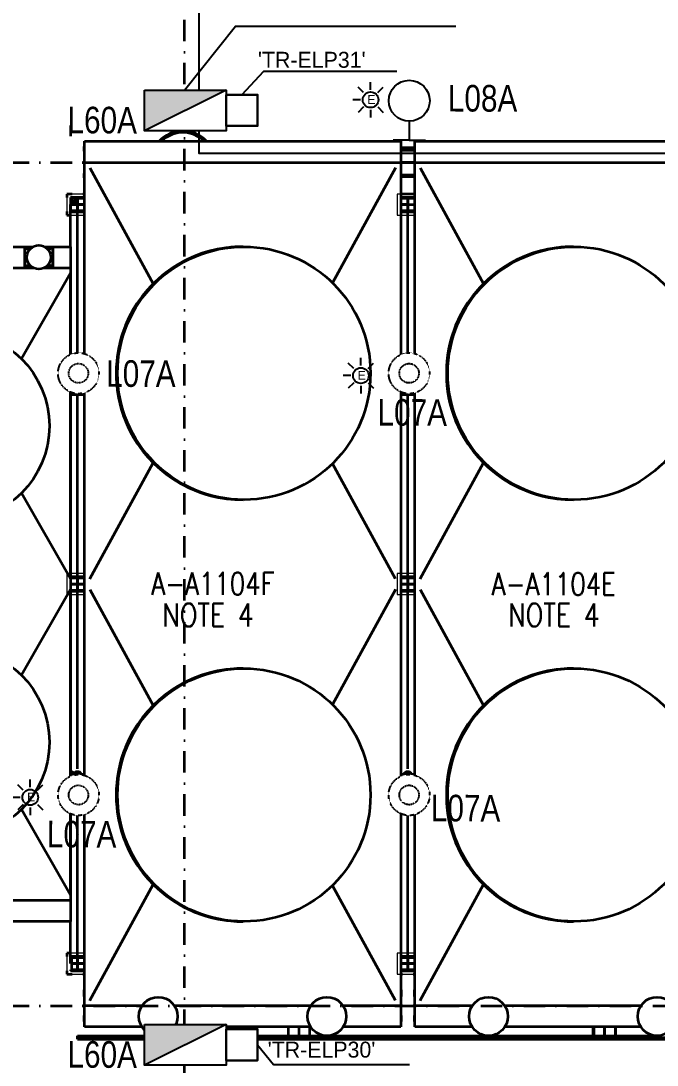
# Model space of a CAD drawing. Header units: inches. Extents: x 3135 to 9031, y -914 to 4011.
# Drawn here: x 4571 to 4934, y 2868 to 3462 of the extents above; entities that cross this region are included whole.
import ezdxf
from ezdxf.enums import TextEntityAlignment as Align

# ---------------------------------------------------------------- set-up
doc = ezdxf.new("R2010")
doc.units = ezdxf.units.IN
doc.header["$MEASUREMENT"] = 0
for name, pattern in [('BORDER2', [22.225044, 6.350013, -3.175006, 6.350013, -3.175006, 0, -3.175006]), ('DASHDOT2', [12.700025, 6.350013, -3.175006, 0, -3.175006]), ('DGN Style 2', [25.56082, 15.336492, -10.224328]), ('HIDDEN2', [0.1875, 0.125, -0.0625])]:
    doc.linetypes.add(name, pattern=pattern)
for name, color, linetype in [('Default', 7, 'Continuous'), ('E-LIGHTING', 41, 'Continuous'), ('POWER', 7, 'Continuous'), ('TF_P_CENTER', 7, 'Continuous'), ('TF_P_Equipment', 7, 'Continuous'), ('TF_P_Steel', 7, 'Continuous'), ('TRAFO', 7, 'Continuous')]:
    doc.layers.add(name, color=color, linetype=linetype)
doc.layers.add('Level 2', color=7, linetype='Continuous', lineweight=0)
doc.styles.add('Arial', font='arial.ttf')
doc.styles.add('ROMANS', font='romans.shx')
doc.styles.add('Style-WORKING', font='WORKING.shx')

# ---------------------------------------------------------------- blocks, each defined once
blk = doc.blocks.new('A$Cdd380a1b')
at = {"layer": 'TF_P_CENTER', "color": 8, "linetype": 'DASHDOT2', "lineweight": 35}
for p, q in [((-66.4317, -9.8224), (-66.4253, -9.8224)), ((-66.4317, -11.6974), (-66.4253, -11.6974))]:
    blk.add_line(p, q, dxfattribs=at)
at = {"layer": 'TF_P_Equipment', "color": 8, "linetype": 'Continuous', "lineweight": 35}
for p, q in [((-66.3361, -8.8849), (-66.3361, -8.7912)), ((-66.3361, -8.7912), (-64.9298, -8.7912)), ((-64.9298, -8.7912), (-64.9298, -8.8849)), ((-64.8673, -8.8849), (-64.8673, -8.7912)), ((-64.8673, -8.7912), (-63.4611, -8.7912)), ((-66.3361, -8.8849), (-64.9298, -8.8849)), ((-66.3361, -12.6349), (-66.3361, -8.8849)), ((-66.3125, -8.9086), (-66.0307, -9.4247)), ((-64.9533, -8.9086), (-65.233, -9.4206)), ((-64.9298, -8.8849), (-64.9298, -12.6349)), ((-64.8673, -12.6349), (-64.8673, -8.8849)), ((-64.8673, -8.8849), (-63.4611, -8.8849)), ((-64.8438, -8.9086), (-64.5619, -9.4247)), ((-66.3911, -9.0256), (-66.4142, -9.0256)), ((-66.3911, -9.0256), (-66.4142, -9.0256)), ((-66.4142, -9.0256), (-66.4142, -9.0411)), ((-66.4142, -9.0256), (-66.4142, -9.0411)), ((-66.3361, -9.0256), (-66.3436, -9.0256)), ((-66.3361, -9.0256), (-66.3436, -9.0256)), ((-64.8673, -9.0256), (-64.9298, -9.0256)), ((-64.8673, -9.0256), (-64.9298, -9.0256)), ((-66.4142, -9.1038), (-66.4142, -9.1193)), ((-66.4142, -9.1038), (-66.4142, -9.1193)), ((-66.4142, -9.1193), (-66.3987, -9.1193)), ((-66.4142, -9.1193), (-66.3987, -9.1193)), ((-67.2643, -9.2599), (-66.5641, -9.2599)), ((-66.6017, -9.2639), (-66.581, -9.2741)), ((-66.6017, -9.2639), (-66.6017, -9.3498)), ((-66.6017, -9.3498), (-66.6017, -9.2639)), ((-66.5703, -9.2639), (-66.6017, -9.2639)), ((-66.6017, -9.2639), (-66.5703, -9.2639)), ((-66.5143, -9.2599), (-66.3986, -9.2599)), ((-66.4767, -9.2639), (-66.5081, -9.2639)), ((-66.5081, -9.2639), (-66.4767, -9.2639)), ((-66.4767, -9.2639), (-66.4974, -9.2741)), ((-66.4767, -9.3498), (-66.4767, -9.2639)), ((-66.4767, -9.2639), (-66.4767, -9.3498)), ((-66.3986, -9.2599), (-66.3986, -9.3537)), ((-67.2644, -9.3537), (-66.5641, -9.3537)), ((-66.3986, -9.3773), (-66.6159, -9.7585)), ((-66.6017, -9.3498), (-66.581, -9.3395)), ((-66.6017, -9.3498), (-66.5703, -9.3498)), ((-66.5703, -9.3498), (-66.6017, -9.3498)), ((-66.5144, -9.3537), (-66.3986, -9.3537)), ((-66.5081, -9.3498), (-66.4767, -9.3498)), ((-66.4767, -9.3498), (-66.5081, -9.3498)), ((-66.4767, -9.3498), (-66.4974, -9.3395)), ((-66.3986, -9.3537), (-66.3986, -12.1662)), ((-66.3986, -9.3771), (-66.3986, -9.3772)), ((-66.3986, -9.3771), (-66.3986, -9.3771)), ((-66.3986, -9.3771), (-66.3986, -9.3771)), ((-66.3986, -10.7365), (-66.3986, -9.3771)), ((-66.3986, -9.3771), (-66.3986, -10.7365)), ((-66.3125, -10.7363), (-66.0307, -10.2202)), ((-64.9533, -10.7363), (-65.233, -10.2243)), ((-64.8438, -10.7363), (-64.5619, -10.2202)), ((-66.3986, -10.7364), (-66.6159, -10.3551)), ((-66.3986, -10.7365), (-66.3986, -10.7365)), ((-66.3986, -10.7365), (-66.3986, -10.7365)), ((-66.3986, -10.7365), (-66.3986, -10.7365)), ((-66.3986, -10.7835), (-66.6159, -11.1648)), ((-66.3986, -12.1428), (-66.3986, -10.7834)), ((-66.3986, -10.7834), (-66.3986, -12.1428)), ((-66.3986, -10.7834), (-66.3986, -10.7834)), ((-66.3986, -10.7834), (-66.3986, -10.7834)), ((-66.3986, -10.7834), (-66.3986, -10.7834)), ((-66.3125, -10.7836), (-66.0307, -11.2997)), ((-64.9533, -10.7836), (-65.233, -11.2956)), ((-64.8438, -10.7836), (-64.5619, -11.2997)), ((-66.3986, -12.1426), (-66.6159, -11.7614)), ((-66.3125, -12.6113), (-66.0307, -12.0952)), ((-64.9533, -12.6113), (-65.233, -12.0993)), ((-64.8438, -12.6113), (-64.5619, -12.0952)), ((-66.3986, -12.1428), (-66.3986, -12.1427)), ((-66.3986, -12.1428), (-66.3986, -12.1428)), ((-66.3986, -12.1428), (-66.3986, -12.1428)), ((-66.3986, -12.1662), (-67.4298, -12.1662)), ((-66.3986, -12.1662), (-66.3986, -12.2599)), ((-66.3986, -12.2599), (-67.4298, -12.2599)), ((-66.3987, -12.4006), (-66.4142, -12.4006)), ((-66.3987, -12.4006), (-66.4142, -12.4006)), ((-66.4142, -12.4006), (-66.4142, -12.4161)), ((-66.4142, -12.4006), (-66.4142, -12.4161)), ((-66.4142, -12.4788), (-66.4142, -12.4943)), ((-66.4142, -12.4788), (-66.4142, -12.4943)), ((-66.4142, -12.4943), (-66.3911, -12.4943)), ((-66.4142, -12.4943), (-66.3911, -12.4943)), ((-66.3436, -12.4943), (-66.3361, -12.4943)), ((-66.3436, -12.4943), (-66.3361, -12.4943)), ((-64.9298, -12.4943), (-64.9223, -12.4943)), ((-64.9298, -12.4943), (-64.9223, -12.4943)), ((-64.8748, -12.4943), (-64.8673, -12.4943)), ((-64.8748, -12.4943), (-64.8673, -12.4943)), ((-66.0802, -12.6349), (-66.3361, -12.6349)), ((-66.3361, -12.7287), (-66.3361, -12.6349)), ((-65.3302, -12.6349), (-65.9357, -12.6349)), ((-64.9298, -12.6349), (-65.1857, -12.6349)), ((-64.9298, -12.6349), (-64.9298, -12.7287)), ((-64.6115, -12.6349), (-64.8673, -12.6349)), ((-64.8673, -12.7287), (-64.8673, -12.6349)), ((-63.8615, -12.6349), (-64.467, -12.6349)), ((-66.0802, -12.7287), (-66.3361, -12.7287)), ((-65.3302, -12.7287), (-65.9357, -12.7287)), ((-64.9298, -12.7287), (-65.1857, -12.7287)), ((-64.6115, -12.7287), (-64.8673, -12.7287)), ((-63.8615, -12.7287), (-64.467, -12.7287))]:
    blk.add_line(p, q, dxfattribs=at)
at = {"layer": 'TF_P_Equipment', "color": 8, "linetype": 'HIDDEN2', "lineweight": 18}
for p, q in [((-66.4142, -9.0411), (-66.4142, -9.1038)), ((-66.4142, -9.0411), (-66.4142, -9.1038)), ((-66.3436, -9.0256), (-66.3911, -9.0256)), ((-66.3436, -9.0256), (-66.3911, -9.0256)), ((-64.9298, -9.0256), (-64.9455, -9.0256)), ((-64.9298, -9.0256), (-64.9455, -9.0256)), ((-64.9455, -9.0256), (-64.9455, -9.1193)), ((-64.9455, -9.0256), (-64.9455, -9.1193)), ((-66.3987, -9.1193), (-66.3361, -9.1193)), ((-66.3987, -9.1193), (-66.3361, -9.1193)), ((-64.9455, -9.1193), (-64.8673, -9.1193)), ((-64.9455, -9.1193), (-64.8673, -9.1193)), ((-66.3361, -10.7131), (-66.4142, -10.7131)), ((-66.3361, -10.7131), (-66.4142, -10.7131)), ((-66.4142, -10.7131), (-66.4142, -10.8068)), ((-66.4142, -10.7131), (-66.4142, -10.8068)), ((-64.8673, -10.7131), (-64.9455, -10.7131)), ((-64.8673, -10.7131), (-64.9455, -10.7131)), ((-64.9455, -10.7131), (-64.9455, -10.8068)), ((-64.9455, -10.7131), (-64.9455, -10.8068)), ((-66.4142, -10.8068), (-66.3361, -10.8068)), ((-66.4142, -10.8068), (-66.3361, -10.8068)), ((-64.9455, -10.8068), (-64.8673, -10.8068)), ((-64.9455, -10.8068), (-64.8673, -10.8068)), ((-66.4142, -12.4161), (-66.4142, -12.4788)), ((-66.4142, -12.4161), (-66.4142, -12.4788)), ((-66.3361, -12.4006), (-66.3987, -12.4006)), ((-66.3361, -12.4006), (-66.3987, -12.4006)), ((-64.9455, -12.4006), (-64.9455, -12.4943)), ((-64.9455, -12.4006), (-64.9455, -12.4943)), ((-64.8673, -12.4006), (-64.9455, -12.4006)), ((-64.8673, -12.4006), (-64.9455, -12.4006)), ((-66.3911, -12.4943), (-66.3436, -12.4943)), ((-66.3911, -12.4943), (-66.3436, -12.4943)), ((-64.9455, -12.4943), (-64.9298, -12.4943)), ((-64.9455, -12.4943), (-64.9298, -12.4943)), ((-64.9223, -12.4943), (-64.8748, -12.4943)), ((-64.9223, -12.4943), (-64.8748, -12.4943))]:
    blk.add_line(p, q, dxfattribs=at)
at = {"layer": 'TF_P_Equipment', "color": 8, "linetype": 'Continuous', "lineweight": 35}
for centre, radius in [((-66.5392, -9.3068), 0.0531), ((-65.6266, -9.8224), 0.5625), ((-65.6266, -9.8224), 0.5625), ((-64.1578, -9.8224), 0.5625), ((-64.1578, -9.8224), 0.5625), ((-66.9142, -10.0568), 0.4219), ((-66.9142, -10.0568), 0.4219), ((-66.9142, -11.4631), 0.4219), ((-66.9142, -11.4631), 0.4219), ((-65.6266, -11.6974), 0.5625), ((-65.6266, -11.6974), 0.5625), ((-64.1578, -11.6974), 0.5625), ((-64.1578, -11.6974), 0.5625), ((-66.008, -12.6818), 0.0861), ((-65.258, -12.6818), 0.0861), ((-64.5392, -12.6818), 0.0861), ((-63.7892, -12.6818), 0.0861)]:
    blk.add_circle(centre, radius, dxfattribs=at)
for centre, start, end in [((-65.6329, -9.8224), 89.6749, 270.3251), ((-65.6329, -9.8224), 90, 270.3251), ((-65.6329, -9.8224), 89.6749, 135), ((-65.6329, -9.8224), 89.6749, 90), ((-64.1642, -9.8224), 89.6749, 270.3251), ((-64.1642, -9.8224), 90, 270.3251), ((-64.1642, -9.8224), 89.6749, 135), ((-64.1642, -9.8224), 89.6749, 90), ((-65.6329, -9.8224), 135, 225), ((-64.1642, -9.8224), 135, 225), ((-65.6329, -9.8224), 225, 270.3251), ((-64.1642, -9.8224), 225, 270.3251), ((-65.6329, -11.6974), 89.6749, 270.3251), ((-65.6329, -11.6974), 90, 270.3251), ((-65.6329, -11.6974), 89.6749, 135), ((-65.6329, -11.6974), 89.6749, 90), ((-64.1642, -11.6974), 89.6749, 270.3251), ((-64.1642, -11.6974), 90, 270.3251), ((-64.1642, -11.6974), 89.6749, 135), ((-64.1642, -11.6974), 89.6749, 90), ((-65.6329, -11.6974), 135, 225), ((-64.1642, -11.6974), 135, 225), ((-65.6329, -11.6974), 225, 270.3251), ((-64.1642, -11.6974), 225, 270.3251)]:
    blk.add_arc(centre, 0.5625, start, end, dxfattribs=at)
at = {"layer": 'TF_P_Steel', "color": 8, "linetype": 'Continuous', "lineweight": 35}
for p, q in [((-66.3986, -8.7206), (-66.3986, -8.7681)), ((-66.3361, -8.8201), (-66.3436, -8.8201)), ((-64.8673, -8.8201), (-64.9298, -8.8201)), ((-66.3361, -8.8303), (-66.3436, -8.8303)), ((-64.9298, -8.8303), (-64.8673, -8.8303)), ((-66.3361, -8.9396), (-66.3436, -8.9396)), ((-66.3361, -8.9498), (-66.3436, -8.9498)), ((-64.9298, -8.9396), (-64.8673, -8.9396)), ((-64.8673, -8.9498), (-64.9298, -8.9498)), ((-66.3987, -9.0407), (-66.3987, -9.0446)), ((-66.3361, -9.0407), (-66.3987, -9.0407)), ((-66.3987, -9.0446), (-66.3685, -9.0446)), ((-66.3986, -9.0411), (-66.3986, -9.1038)), ((-66.3911, -9.0446), (-66.3911, -9.0724)), ((-66.3685, -9.0446), (-66.3685, -9.1003)), ((-66.3361, -9.0411), (-66.3673, -9.0411)), ((-66.3673, -9.1038), (-66.3673, -9.0411)), ((-66.3661, -9.1003), (-66.3661, -9.0446)), ((-66.3661, -9.0446), (-66.3361, -9.0446)), ((-64.8673, -9.0407), (-64.9298, -9.0407)), ((-64.8986, -9.0411), (-64.9298, -9.0411)), ((-64.9298, -9.0446), (-64.8998, -9.0446)), ((-64.8998, -9.0446), (-64.8998, -9.1003)), ((-64.8986, -9.0411), (-64.8673, -9.0411)), ((-64.8986, -9.1038), (-64.8986, -9.0411)), ((-64.8986, -9.0411), (-64.8986, -9.1038)), ((-64.8974, -9.1003), (-64.8974, -9.0446)), ((-64.8974, -9.0446), (-64.8673, -9.0446)), ((-66.3987, -9.2599), (-66.3987, -9.0724)), ((-66.3987, -9.0724), (-66.3361, -9.0724)), ((-66.3761, -9.0549), (-66.3685, -9.0549)), ((-64.9298, -9.0724), (-64.8673, -9.0724)), ((-66.3685, -9.1003), (-66.3987, -9.1003)), ((-66.3987, -9.1003), (-66.3987, -9.1042)), ((-66.3987, -9.1042), (-66.3361, -9.1042)), ((-66.3361, -9.1038), (-66.3673, -9.1038)), ((-66.3361, -9.1003), (-66.3661, -9.1003)), ((-64.8998, -9.1003), (-64.9298, -9.1003)), ((-64.8986, -9.1038), (-64.9298, -9.1038)), ((-64.9298, -9.1042), (-64.8673, -9.1042)), ((-64.8986, -9.1038), (-64.8673, -9.1038)), ((-64.8673, -9.1003), (-64.8974, -9.1003)), ((-66.3361, -9.9162), (-66.3986, -9.9162)), ((-66.3986, -9.9162), (-66.3361, -9.9162)), ((-64.9298, -9.9162), (-64.8673, -9.9162)), ((-64.8673, -9.9162), (-64.9298, -9.9162)), ((-66.3361, -10.7282), (-66.3986, -10.7282)), ((-66.3986, -10.7321), (-66.3685, -10.7321)), ((-66.3361, -10.7599), (-66.3986, -10.7599)), ((-66.3986, -10.7599), (-66.3361, -10.7599)), ((-66.3685, -10.7321), (-66.3685, -10.7878)), ((-66.3361, -10.7286), (-66.3673, -10.7286)), ((-66.3673, -10.7913), (-66.3673, -10.7286)), ((-66.3661, -10.7878), (-66.3661, -10.7321)), ((-66.3661, -10.7321), (-66.3361, -10.7321)), ((-64.8673, -10.7282), (-64.9298, -10.7282)), ((-64.8986, -10.7286), (-64.9298, -10.7286)), ((-64.9298, -10.7321), (-64.8998, -10.7321)), ((-64.8673, -10.7599), (-64.9298, -10.7599)), ((-64.9298, -10.7599), (-64.8673, -10.7599)), ((-64.8998, -10.7321), (-64.8998, -10.7878)), ((-64.8986, -10.7286), (-64.8986, -10.7913)), ((-64.8986, -10.7913), (-64.8986, -10.7286)), ((-64.8986, -10.7286), (-64.8673, -10.7286)), ((-64.8974, -10.7321), (-64.8673, -10.7321)), ((-64.8974, -10.7878), (-64.8974, -10.7321)), ((-66.3685, -10.7878), (-66.3986, -10.7878)), ((-66.3986, -10.7917), (-66.3361, -10.7917)), ((-66.3361, -10.7913), (-66.3673, -10.7913)), ((-66.3361, -10.7878), (-66.3661, -10.7878)), ((-64.8998, -10.7878), (-64.9298, -10.7878)), ((-64.8986, -10.7913), (-64.9298, -10.7913)), ((-64.9298, -10.7917), (-64.8673, -10.7917)), ((-64.8986, -10.7913), (-64.8673, -10.7913)), ((-64.8673, -10.7878), (-64.8974, -10.7878)), ((-66.3986, -11.6064), (-66.3361, -11.6064)), ((-66.3361, -11.6064), (-66.3986, -11.6064)), ((-64.9298, -11.6064), (-64.8673, -11.6064)), ((-64.8673, -11.6064), (-64.9298, -11.6064)), ((-66.3987, -12.4474), (-66.3987, -12.2599)), ((-66.3361, -12.4157), (-66.3987, -12.4157)), ((-66.3987, -12.4157), (-66.3987, -12.4196)), ((-66.3987, -12.4196), (-66.3685, -12.4196)), ((-66.3932, -12.4161), (-66.3932, -12.4788)), ((-66.3685, -12.4196), (-66.3685, -12.4753)), ((-66.3361, -12.4161), (-66.3673, -12.4161)), ((-66.3673, -12.4788), (-66.3673, -12.4161)), ((-66.3661, -12.4196), (-66.3361, -12.4196)), ((-66.3661, -12.4753), (-66.3661, -12.4196)), ((-64.8673, -12.4157), (-64.9298, -12.4157)), ((-64.8986, -12.4161), (-64.9298, -12.4161)), ((-64.9298, -12.4196), (-64.8998, -12.4196)), ((-64.8998, -12.4196), (-64.8998, -12.4753)), ((-64.8986, -12.4161), (-64.8986, -12.4788)), ((-64.8986, -12.4161), (-64.8673, -12.4161)), ((-64.8986, -12.4788), (-64.8986, -12.4161)), ((-64.8974, -12.4753), (-64.8974, -12.4196)), ((-64.8974, -12.4196), (-64.8673, -12.4196)), ((-66.3361, -12.4474), (-66.3987, -12.4474)), ((-66.3987, -12.4753), (-66.3987, -12.4792)), ((-66.3685, -12.4753), (-66.3987, -12.4753)), ((-66.3987, -12.4792), (-66.3361, -12.4792)), ((-66.3911, -12.4474), (-66.3436, -12.4474)), ((-66.3361, -12.4788), (-66.3673, -12.4788)), ((-66.3361, -12.4753), (-66.3661, -12.4753)), ((-64.8673, -12.4474), (-64.9298, -12.4474)), ((-64.8998, -12.4753), (-64.9298, -12.4753)), ((-64.8986, -12.4788), (-64.9298, -12.4788)), ((-64.9298, -12.4792), (-64.8673, -12.4792)), ((-64.9223, -12.4474), (-64.8748, -12.4474)), ((-64.8986, -12.4788), (-64.8673, -12.4788)), ((-64.8673, -12.4753), (-64.8974, -12.4753)), ((-66.3361, -12.5701), (-66.3436, -12.5701)), ((-66.3436, -12.5803), (-66.3361, -12.5803)), ((-64.9223, -12.5701), (-64.9298, -12.5701)), ((-64.9298, -12.5803), (-64.9223, -12.5803)), ((-64.8673, -12.5701), (-64.8748, -12.5701)), ((-64.8748, -12.5803), (-64.8673, -12.5803)), ((-66.3436, -12.5873), (-66.3361, -12.5873)), ((-64.9298, -12.5873), (-64.9223, -12.5873)), ((-64.8748, -12.5873), (-64.8673, -12.5873)), ((-66.3436, -12.6826), (-66.3361, -12.6826)), ((-66.3436, -12.6896), (-66.3361, -12.6896)), ((-66.3361, -12.6998), (-66.3436, -12.6998)), ((-64.9298, -12.6826), (-64.9223, -12.6826)), ((-64.9298, -12.6896), (-64.9223, -12.6896)), ((-64.9223, -12.6998), (-64.9298, -12.6998)), ((-64.8748, -12.6826), (-64.8673, -12.6826)), ((-64.8748, -12.6896), (-64.8673, -12.6896)), ((-64.8673, -12.6998), (-64.8748, -12.6998)), ((-65.9634, -12.7676), (-65.9634, -12.7555)), ((-65.9462, -12.7676), (-65.9462, -12.7419)), ((-65.8509, -12.7676), (-65.8509, -12.7287)), ((-65.8337, -12.7676), (-65.8337, -12.7287)), ((-65.4306, -12.7287), (-65.4306, -12.7676)), ((-65.3353, -12.7287), (-65.3353, -12.7676)), ((-64.0736, -12.7676), (-64.0736, -12.7287)), ((-64.0712, -12.7287), (-64.0712, -12.7676)), ((-63.9759, -12.7287), (-63.9759, -12.7676)), ((-63.9736, -12.7676), (-63.9736, -12.7287)), ((-66.3673, -12.7835), (-66.3673, -12.7676)), ((-66.3673, -12.7676), (-66.0154, -12.7676)), ((-66.3673, -12.7835), (-54.6486, -12.7835)), ((-66.0006, -12.7676), (-65.2654, -12.7676)), ((-65.2506, -12.7676), (-64.5466, -12.7676)), ((-64.5318, -12.7676), (-63.7966, -12.7676))]:
    blk.add_line(p, q, dxfattribs=at)
at = {"layer": 'TF_P_Steel', "color": 8, "linetype": 'DASHDOT2', "lineweight": 35}
for p, q in [((-66.3361, -8.8849), (-66.3436, -8.8849)), ((-66.3361, -8.8849), (-66.3436, -8.8849)), ((-64.9298, -8.8849), (-64.8673, -8.8849)), ((-64.8673, -8.8849), (-64.9298, -8.8849)), ((-66.3361, -9.0724), (-66.3673, -9.0724)), ((-66.3673, -9.9162), (-66.3673, -9.0724)), ((-64.8986, -9.0724), (-64.9298, -9.0724)), ((-64.8986, -9.9162), (-64.8986, -9.0724)), ((-64.8986, -9.0724), (-64.8673, -9.0724)), ((-66.3673, -10.7599), (-66.3673, -9.9162)), ((-64.8986, -10.7599), (-64.8986, -9.9162)), ((-66.3361, -10.7599), (-66.3673, -10.7599)), ((-66.3673, -11.5815), (-66.3673, -10.7599)), ((-64.8986, -10.7599), (-64.9298, -10.7599)), ((-64.8986, -11.5815), (-64.8986, -10.7599)), ((-64.8986, -10.7599), (-64.8673, -10.7599)), ((-66.3673, -11.6064), (-66.3673, -11.5961)), ((-66.3673, -11.6168), (-66.3673, -11.6064)), ((-64.8986, -11.6064), (-64.8986, -11.5961)), ((-64.8986, -11.6168), (-64.8986, -11.6064)), ((-66.3673, -12.4474), (-66.3673, -11.6312)), ((-64.8986, -12.4474), (-64.8986, -11.6312)), ((-66.3361, -12.4474), (-66.3673, -12.4474)), ((-64.8986, -12.4474), (-64.9298, -12.4474)), ((-64.8986, -12.4474), (-64.8673, -12.4474)), ((-66.3436, -12.6349), (-66.3361, -12.6349)), ((-66.3436, -12.6349), (-66.3361, -12.6349)), ((-66.3361, -12.6349), (-66.3436, -12.6349)), ((-64.9298, -12.6349), (-64.9223, -12.6349)), ((-64.9298, -12.6349), (-64.9223, -12.6349)), ((-64.9223, -12.6349), (-64.9298, -12.6349)), ((-64.8748, -12.6349), (-64.8673, -12.6349)), ((-64.8748, -12.6349), (-64.8673, -12.6349)), ((-64.8673, -12.6349), (-64.8748, -12.6349)), ((-65.8986, -12.7676), (-65.8986, -12.7287)), ((-65.8986, -12.7676), (-65.8986, -12.7287)), ((-65.383, -12.7287), (-65.383, -12.7676)), ((-64.0236, -12.7676), (-64.0236, -12.7287)), ((-64.0236, -12.7287), (-64.0236, -12.7676)), ((-66.3673, -12.7756), (-54.6486, -12.7756))]:
    blk.add_line(p, q, dxfattribs=at)
at = {"layer": 'TF_P_Steel', "color": 8, "linetype": 'DASHDOT2', "lineweight": 35, "ltscale": 0.015}
for points in [[(-65.8909, -17.3367), (-65.8922, -5.1349)], [(-76.4334, -8.8849), (-54.6422, -8.8849)], [(-76.4334, -12.6349), (-54.6422, -12.6349)]]:
    blk.add_lwpolyline(points, dxfattribs=at)
at = {"layer": 'TF_P_Steel', "color": 8, "linetype": 'Continuous', "lineweight": 35}
for centre, radius, start, end in [((-65.8986, -8.8849), 0.1407, 41.7767, 138.2233), ((-65.8986, -8.8849), 0.133, 44.8085, 135.1915), ((-65.8986, -12.6349), 0.1407, 240.7679, 250.5391), ((-65.8986, -12.6349), 0.133, 242.6697, 265.8437), ((-65.8986, -12.6349), 0.133, 274.1563, 315.1915), ((-65.8986, -12.6349), 0.1407, 289.4609, 318.2233)]:
    blk.add_arc(centre, radius, start, end, dxfattribs=at)
for centre, major_axis, ratio, start_param, end_param in [((-66.3986, -9.0725), (0, 0.0176), 0.853282, 5.759552, 5.842939), ((-66.3761, -9.0724), (0, 0.0176), 0.498124, 5.244568, 7.853982), ((-66.3761, -9.0724), (0, 0.0146), 0.498124, 4.712389, 7.853982), ((-66.3986, -11.6064), (0.0176, 0), 0.70597, 0, 1.569905), ((-66.3986, -11.6064), (0.0146, 0), 0.70597, 0, 1.569726), ((-66.3673, -11.6064), (-0.0176, 0), 0.70597, 5.750169, 6.283185), ((-66.3673, -11.6064), (-0.0176, 0), 0.708246, 0, 3.141593), ((-66.3673, -11.6064), (0.0176, 0), 0.70597, 0, 2.608576), ((-66.3673, -11.6064), (-0.0146, 0), 0.70597, 5.750169, 6.283185), ((-66.3673, -11.6064), (-0.0146, 0), 0.708246, 0, 3.141593), ((-66.3673, -11.6064), (0.0146, 0), 0.70597, 0, 2.608576), ((-64.8986, -11.6064), (-0.0176, 0), 0.70597, 5.750169, 6.283185), ((-64.8986, -11.6064), (-0.0176, 0), 0.708246, 0, 3.141593), ((-64.8986, -11.6064), (0.0176, 0), 0.70597, 0, 2.608576), ((-64.8986, -11.6064), (-0.0146, 0), 0.70597, 5.750169, 6.283185), ((-64.8986, -11.6064), (-0.0146, 0), 0.708246, 0, 3.141593), ((-64.8986, -11.6064), (0.0146, 0), 0.70597, 0, 2.608576)]:
    blk.add_ellipse(centre, major_axis=major_axis, ratio=ratio, start_param=start_param, end_param=end_param, dxfattribs=at)
at = {"layer": 'Default', "color": 8, "style": 'ROMANS', "width": 0.8}
for s, p in [('A-A1104F', (-65.7649, -10.7579)), ('A-A1104E', (-64.2489, -10.7597))]:
    blk.add_text(s, height=0.1, dxfattribs=at).set_placement(p, align=Align.MIDDLE_CENTER)
blk = doc.blocks.new('*U101')
at = {"color": 4, "insert": (15.78, 7.46), "char_height": 15.1528, "attachment_point": 1, "rotation": 359.77523, "style": 'Arial'}
blk.add_mtext_dynamic_manual_height_columns('{\\W0.8;L07A}', width=189.5784, gutter_width=0.206, heights=[0], dxfattribs=at)
at = {"color": 8}
blk.add_wipeout([(11.65, 0.01), (11.63, 0.74), (11.56, 1.47), (11.45, 2.19), (11.29, 2.9), (11.08, 3.61), (10.83, 4.3), (10.54, 4.97), (10.21, 5.62), (9.84, 6.25), (9.42, 6.86), (8.97, 7.43), (8.49, 7.98), (7.97, 8.5), (7.42, 8.98), (6.84, 9.43), (6.24, 9.84), (5.61, 10.22), (4.96, 10.55), (4.28, 10.84), (3.59, 11.09), (2.89, 11.29), (2.18, 11.45), (1.45, 11.56), (0.72, 11.63), (-0.01, 11.65), (-0.74, 11.63), (-1.47, 11.56), (-2.19, 11.45), (-2.9, 11.29), (-3.61, 11.08), (-4.3, 10.83), (-4.97, 10.54), (-5.62, 10.21), (-6.25, 9.84), (-6.86, 9.42), (-7.43, 8.97), (-7.98, 8.49), (-8.5, 7.97), (-8.98, 7.42), (-9.43, 6.84), (-9.84, 6.24), (-10.22, 5.61), (-10.55, 4.96), (-10.84, 4.28), (-11.09, 3.59), (-11.29, 2.89), (-11.45, 2.18), (-11.56, 1.45), (-11.63, 0.72), (-11.65, -0.01), (-11.63, -0.74), (-11.56, -1.47), (-11.45, -2.19), (-11.29, -2.9), (-11.08, -3.61), (-10.83, -4.3), (-10.54, -4.97), (-10.21, -5.62), (-9.84, -6.25), (-9.42, -6.86), (-8.97, -7.43), (-8.49, -7.98), (-7.97, -8.5), (-7.42, -8.98), (-6.84, -9.43), (-6.24, -9.84), (-5.61, -10.22), (-4.96, -10.55), (-4.28, -10.84), (-3.59, -11.09), (-2.89, -11.29), (-2.18, -11.45), (-1.45, -11.56), (-0.72, -11.63), (0.01, -11.65), (0.74, -11.63), (1.47, -11.56), (2.19, -11.45), (2.9, -11.29), (3.61, -11.08), (4.3, -10.83), (4.97, -10.54), (5.62, -10.21), (6.25, -9.84), (6.86, -9.42), (7.43, -8.97), (7.98, -8.49), (8.5, -7.97), (8.98, -7.42), (9.43, -6.84), (9.84, -6.24), (10.22, -5.61), (10.55, -4.96), (10.84, -4.28), (11.09, -3.59), (11.29, -2.89), (11.45, -2.18), (11.56, -1.45), (11.63, -0.72)], dxfattribs=at)
at = {"color": 4, "linetype": 'DGN Style 2', "ltscale": 0.005}
blk.add_circle((0, 0), 11.65, dxfattribs=at)
at = {"color": 4, "linetype": 'DGN Style 2', "ltscale": 0.01}
blk.add_circle((0, 0), 5.54, dxfattribs=at)
blk = doc.blocks.new('*U40')
at = {"color": 8}
blk.add_wipeout([(11.65, 0.01), (11.63, 0.74), (11.56, 1.47), (11.45, 2.19), (11.29, 2.9), (11.08, 3.61), (10.83, 4.3), (10.54, 4.97), (10.21, 5.62), (9.84, 6.25), (9.42, 6.86), (8.97, 7.43), (8.49, 7.98), (7.97, 8.5), (7.42, 8.98), (6.84, 9.43), (6.24, 9.84), (5.61, 10.22), (4.96, 10.55), (4.28, 10.84), (3.59, 11.09), (2.89, 11.29), (2.18, 11.45), (1.45, 11.56), (0.72, 11.63), (-0.01, 11.65), (-0.74, 11.63), (-1.47, 11.56), (-2.19, 11.45), (-2.9, 11.29), (-3.61, 11.08), (-4.3, 10.83), (-4.97, 10.54), (-5.62, 10.21), (-6.25, 9.84), (-6.86, 9.42), (-7.43, 8.97), (-7.98, 8.49), (-8.5, 7.97), (-8.98, 7.42), (-9.43, 6.84), (-9.84, 6.24), (-10.22, 5.61), (-10.55, 4.96), (-10.84, 4.28), (-11.09, 3.59), (-11.29, 2.89), (-11.45, 2.18), (-11.56, 1.45), (-11.63, 0.72), (-11.65, -0.01), (-11.63, -0.74), (-11.56, -1.47), (-11.45, -2.19), (-11.29, -2.9), (-11.08, -3.61), (-10.83, -4.3), (-10.54, -4.97), (-10.21, -5.62), (-9.84, -6.25), (-9.42, -6.86), (-8.97, -7.43), (-8.49, -7.98), (-7.97, -8.5), (-7.42, -8.98), (-6.84, -9.43), (-6.24, -9.84), (-5.61, -10.22), (-4.96, -10.55), (-4.28, -10.84), (-3.59, -11.09), (-2.89, -11.29), (-2.18, -11.45), (-1.45, -11.56), (-0.72, -11.63), (0.01, -11.65), (0.74, -11.63), (1.47, -11.56), (2.19, -11.45), (2.9, -11.29), (3.61, -11.08), (4.3, -10.83), (4.97, -10.54), (5.62, -10.21), (6.25, -9.84), (6.86, -9.42), (7.43, -8.97), (7.98, -8.49), (8.5, -7.97), (8.98, -7.42), (9.43, -6.84), (9.84, -6.24), (10.22, -5.61), (10.55, -4.96), (10.84, -4.28), (11.09, -3.59), (11.29, -2.89), (11.45, -2.18), (11.56, -1.45), (11.63, -0.72)], dxfattribs=at)
at = {"color": 4, "linetype": 'DGN Style 2', "ltscale": 0.005}
blk.add_circle((0, 0), 11.65, dxfattribs=at)
at = {"color": 4, "linetype": 'DGN Style 2', "ltscale": 0.01}
blk.add_circle((0, 0), 5.54, dxfattribs=at)
at = {"color": 4, "insert": (12.41, 0.17), "char_height": 15.1528, "attachment_point": 1, "rotation": 359.77523, "style": 'Arial'}
blk.add_mtext_dynamic_manual_height_columns('{\\W0.8;L07A}', width=189.5784, gutter_width=0.206, heights=[0], dxfattribs=at)
blk = doc.blocks.new('*U97')
at = {"color": 4, "linetype": 'ByBlock', "lineweight": -2}
for points in [[(0, 0), (-9.21, 0)], [(0, 0), (9.21, 0)]]:
    blk.add_lwpolyline(points, dxfattribs=at)
at = {"color": 3}
for points in [[(17.94, -18.94), (14.88, -15.87)], [(22.02, -17.25), (22.02, -12.91)], [(26.09, -18.94), (29.16, -15.87)], [(27.78, -23.01), (32.12, -23.01)], [(17.94, -27.09), (14.88, -30.15)], [(22.02, -28.77), (22.02, -33.11)], [(22.02, -28.77), (22.02, -33.11)], [(26.09, -27.09), (29.16, -30.15)]]:
    blk.add_lwpolyline(points, dxfattribs=at)
blk.add_circle((22.02, -23.01), 4.47, dxfattribs=at)
at = {"color": 4, "attachment_point": 1, "rotation": 179.77523, "style": 'Arial'}
for s, width, gutter_width, insert, char_height in [('{\\W0.8;L08A}', 189.5784, 0.206, (-22.03, -31.52), 15.1528), ('E', 62.9163, 0.0684, (23.85, -25.71), 5.03)]:
    blk.add_mtext_dynamic_manual_height_columns(s, width=width, gutter_width=gutter_width, heights=[0], dxfattribs=dict(at, insert=insert, char_height=char_height))
at = {"color": 8}
blk.add_wipeout([(0.02, -34.1), (0.75, -34.08), (1.48, -34.01), (2.2, -33.89), (2.92, -33.73), (3.62, -33.53), (4.31, -33.28), (4.98, -32.99), (5.63, -32.66), (6.26, -32.28), (6.87, -31.87), (7.45, -31.42), (8, -30.94), (8.51, -30.42), (9, -29.87), (9.45, -29.29), (9.86, -28.69), (10.23, -28.06), (10.56, -27.4), (10.85, -26.73), (11.1, -26.04), (11.3, -25.34), (11.46, -24.63), (11.58, -23.9), (11.64, -23.17), (11.67, -22.44), (11.64, -21.71), (11.57, -20.98), (11.46, -20.26), (11.3, -19.54), (11.09, -18.84), (10.85, -18.15), (10.55, -17.48), (10.22, -16.83), (9.85, -16.2), (9.44, -15.59), (8.99, -15.01), (8.5, -14.47), (7.99, -13.95), (7.44, -13.46), (6.86, -13.02), (6.25, -12.61), (5.62, -12.23), (4.97, -11.9), (4.3, -11.61), (3.61, -11.36), (2.9, -11.16), (2.19, -11), (1.47, -10.89), (0.74, -10.82), (0.01, -10.79), (-0.73, -10.82), (-1.45, -10.89), (-2.18, -11), (-2.89, -11.16), (-3.59, -11.37), (-4.28, -11.62), (-4.95, -11.91), (-5.61, -12.24), (-6.24, -12.61), (-6.84, -13.02), (-7.42, -13.47), (-7.97, -13.96), (-8.49, -14.48), (-8.97, -15.03), (-9.42, -15.6), (-9.83, -16.21), (-10.2, -16.84), (-10.53, -17.49), (-10.82, -18.17), (-11.07, -18.85), (-11.28, -19.56), (-11.44, -20.27), (-11.55, -20.99), (-11.62, -21.72), (-11.64, -22.46), (-11.62, -23.19), (-11.55, -23.92), (-11.43, -24.64), (-11.27, -25.35), (-11.07, -26.06), (-10.82, -26.75), (-10.53, -27.42), (-10.2, -28.07), (-9.82, -28.7), (-9.41, -29.3), (-8.96, -29.88), (-8.48, -30.43), (-7.96, -30.95), (-7.41, -31.43), (-6.83, -31.88), (-6.23, -32.29), (-5.59, -32.66), (-4.94, -33), (-4.27, -33.29), (-3.58, -33.53), (-2.88, -33.74), (-2.16, -33.9), (-1.44, -34.01), (-0.71, -34.08)], dxfattribs=at)
at = {"color": 4, "linetype": 'ByBlock', "lineweight": -2}
blk.add_line((0.01, -10.79), (0, 0), dxfattribs=at)
blk.add_circle((0.01, -22.45), 11.65, dxfattribs=at)
blk = doc.blocks.new('LIGHTING PANEL')
at = {"color": 4, "linetype": 'Continuous'}
blk.add_wipeout([(5, -2.5), (-5, -2.5), (-5, 2.5), (5, 2.5)], dxfattribs=at)
h = blk.add_hatch(color=4)
h.dxf.hatch_style = 1
h.paths.add_polyline_path([(-5, -2.5), (5, -2.5), (5, 2.5)])
blk.add_line((-5, -2.5), (5, 2.5), dxfattribs=at)
blk.add_lwpolyline([(5, -2.5), (-5, -2.5), (-5, 2.5), (5, 2.5)], close=True, dxfattribs=at)
blk = doc.blocks.new('L07A - E')
at = {"color": 3}
for points in [[(-27.48, 4.43), (-27.48, 8.76)], [(-31.55, 2.74), (-34.62, 5.81)], [(-23.41, 2.74), (-20.34, 5.81)], [(-33.24, -1.34), (-37.58, -1.34)], [(-31.55, -5.41), (-34.62, -8.48)], [(-23.41, -5.41), (-20.34, -8.48)], [(-27.48, -7.1), (-27.48, -11.44)], [(-27.48, -7.1), (-27.48, -11.44)]]:
    blk.add_lwpolyline(points, dxfattribs=at)
blk.add_circle((-27.48, -1.34), 4.47, dxfattribs=at)
at = {"color": 4, "insert": (-29.31, 1.37), "char_height": 5.03, "attachment_point": 1, "rotation": 359.77523, "style": 'Arial'}
blk.add_mtext_dynamic_manual_height_columns('E', width=62.9163, gutter_width=0.0684, heights=[0], dxfattribs=at)
at = {"color": 8}
blk.add_wipeout([(11.65, 0.01), (11.63, 0.74), (11.56, 1.47), (11.45, 2.19), (11.29, 2.9), (11.08, 3.61), (10.83, 4.3), (10.54, 4.97), (10.21, 5.62), (9.84, 6.25), (9.42, 6.86), (8.97, 7.43), (8.49, 7.98), (7.97, 8.5), (7.42, 8.98), (6.84, 9.43), (6.24, 9.84), (5.61, 10.22), (4.96, 10.55), (4.28, 10.84), (3.59, 11.09), (2.89, 11.29), (2.18, 11.45), (1.45, 11.56), (0.72, 11.63), (-0.01, 11.65), (-0.74, 11.63), (-1.47, 11.56), (-2.19, 11.45), (-2.9, 11.29), (-3.61, 11.08), (-4.3, 10.83), (-4.97, 10.54), (-5.62, 10.21), (-6.25, 9.84), (-6.86, 9.42), (-7.43, 8.97), (-7.98, 8.49), (-8.5, 7.97), (-8.98, 7.42), (-9.43, 6.84), (-9.84, 6.24), (-10.22, 5.61), (-10.55, 4.96), (-10.84, 4.28), (-11.09, 3.59), (-11.29, 2.89), (-11.45, 2.18), (-11.56, 1.45), (-11.63, 0.72), (-11.65, -0.01), (-11.63, -0.74), (-11.56, -1.47), (-11.45, -2.19), (-11.29, -2.9), (-11.08, -3.61), (-10.83, -4.3), (-10.54, -4.97), (-10.21, -5.62), (-9.84, -6.25), (-9.42, -6.86), (-8.97, -7.43), (-8.49, -7.98), (-7.97, -8.5), (-7.42, -8.98), (-6.84, -9.43), (-6.24, -9.84), (-5.61, -10.22), (-4.96, -10.55), (-4.28, -10.84), (-3.59, -11.09), (-2.89, -11.29), (-2.18, -11.45), (-1.45, -11.56), (-0.72, -11.63), (0.01, -11.65), (0.74, -11.63), (1.47, -11.56), (2.19, -11.45), (2.9, -11.29), (3.61, -11.08), (4.3, -10.83), (4.97, -10.54), (5.62, -10.21), (6.25, -9.84), (6.86, -9.42), (7.43, -8.97), (7.98, -8.49), (8.5, -7.97), (8.98, -7.42), (9.43, -6.84), (9.84, -6.24), (10.22, -5.61), (10.55, -4.96), (10.84, -4.28), (11.09, -3.59), (11.29, -2.89), (11.45, -2.18), (11.56, -1.45), (11.63, -0.72)], dxfattribs=at)
at = {"color": 4, "linetype": 'DGN Style 2', "ltscale": 0.005}
blk.add_circle((0, 0), 11.65, dxfattribs=at)
at = {"color": 4, "linetype": 'DGN Style 2', "ltscale": 0.01}
blk.add_circle((0, 0), 5.54, dxfattribs=at)
at = {"color": 4, "insert": (-17.96, -14.64), "char_height": 15.1528, "attachment_point": 1, "rotation": 359.77523, "style": 'Arial'}
blk.add_mtext_dynamic_manual_height_columns('{\\W0.8;L07A}', width=189.5784, gutter_width=0.206, heights=[0], dxfattribs=at)

msp = doc.modelspace()

# ---------------------------------------------------------------- block references
at = {"xscale": 128, "yscale": 128, "zscale": 128}
msp.add_blockref('A$Cdd380a1b', (13098.63, 4518.8), dxfattribs=at)

# ---------------------------------------------------------------- next in the draw order: linework, layer by layer
at = {"color": 0}
msp.add_lwpolyline([(5606.87, 3499.81), (5606.87, 3463.65), (6165.06, 3463.65), (6165.06, 3386.67), (4672.89, 3386.67), (4672.89, 3594.77), (5606.87, 3594.77), (5606.87, 3527.53)], dxfattribs=at)
at = {"layer": 'POWER'}
msp.add_lwpolyline([(4706.16, 2879.37), (4715.3, 2868.16), (4792.7, 2868.16)], dxfattribs=at)

# ---------------------------------------------------------------- next in the draw order: block references
at = {"layer": 'E-LIGHTING', "color": 3}
for name, p in [('*U101', (4604.21, 3261.52)), ('*U40', (4792.43, 3021.52))]:
    msp.add_blockref(name, p, dxfattribs=at)
at = {"layer": 'E-LIGHTING', "color": 3, "linetype": 'BORDER2'}
for p in [(4792.43, 3261.52), (4604.21, 3021.52)]:
    msp.add_blockref('L07A - E', p, dxfattribs=at)
at = {"layer": 'POWER', "color": 4, "linetype": 'Continuous', "xscale": 4.631210628325754, "yscale": 4.631210628325754, "zscale": 4.631210628325754, "rotation": 180}
msp.add_blockref('LIGHTING PANEL', (4665.02, 2879.37), dxfattribs=at)

# ---------------------------------------------------------------- next in the draw order: texts
at = {"color": 4, "style": 'Arial', "width": 0.8}
for p in [(4597.9, 3398.12), (4597.9, 2866.35)]:
    msp.add_text('L60A', height=15.153, rotation=359.77523, dxfattribs=at).set_placement(p)
at = {"layer": 'Default', "color": 4, "style": 'ROMANS', "width": 0.8}
for p in [(4678, 3123.94), (4874.87, 3123.94)]:
    msp.add_text('NOTE 4', height=13.2, dxfattribs=at).set_placement(p, align=Align.MIDDLE_CENTER)
at = {"layer": 'Level 2', "color": 7, "linetype": 'Continuous', "lineweight": 0, "style": 'Style-WORKING'}
for s, p in [("'TR-ELP31'", (4706.34, 3444.45)), ("'TR-ELP30'", (4711.88, 2881.14))]:
    msp.add_text(s, height=9.081, dxfattribs=at).set_placement(p, align=Align.TOP_LEFT)

# ---------------------------------------------------------------- next in the draw order: block references
at = {"layer": 'E-LIGHTING', "color": 3, "rotation": 180}
msp.add_blockref('*U97', (4792.49, 3394.14), dxfattribs=at)
at = {"layer": 'POWER', "color": 4, "linetype": 'Continuous', "xscale": 4.631210628325754, "yscale": 4.631210628325754, "zscale": 4.631210628325754, "rotation": 180}
msp.add_blockref('LIGHTING PANEL', (4665.02, 3411.13), dxfattribs=at)

# ---------------------------------------------------------------- next in the draw order: wipeouts: each hides what was drawn before it
at = {"color": 3}
msp.add_wipeout([(4706.16, 2888.25), (4688.18, 2888.25), (4688.18, 2870.49), (4706.16, 2870.49)], dxfattribs=at)

# ---------------------------------------------------------------- next in the draw order: linework, layer by layer
at = {"layer": 'POWER'}
for points in [[(4664.47, 3422.71), (4693.5, 3458.97), (4819, 3458.97)], [(4697.17, 3420.01), (4709.75, 3433.49), (4785.4, 3433.49)]]:
    msp.add_lwpolyline(points, dxfattribs=at)
at = {"layer": 'TRAFO', "color": 2, "linetype": 'Continuous', "lineweight": 30}
for points in [[(4688.18, 3420.01), (4706.16, 3420.01), (4706.16, 3402.25), (4688.18, 3402.25)], [(4688.18, 2888.25), (4706.16, 2888.25), (4706.16, 2870.49), (4688.18, 2870.49)]]:
    msp.add_3dface(points, dxfattribs=at)

doc.saveas('drawing.dxf')
